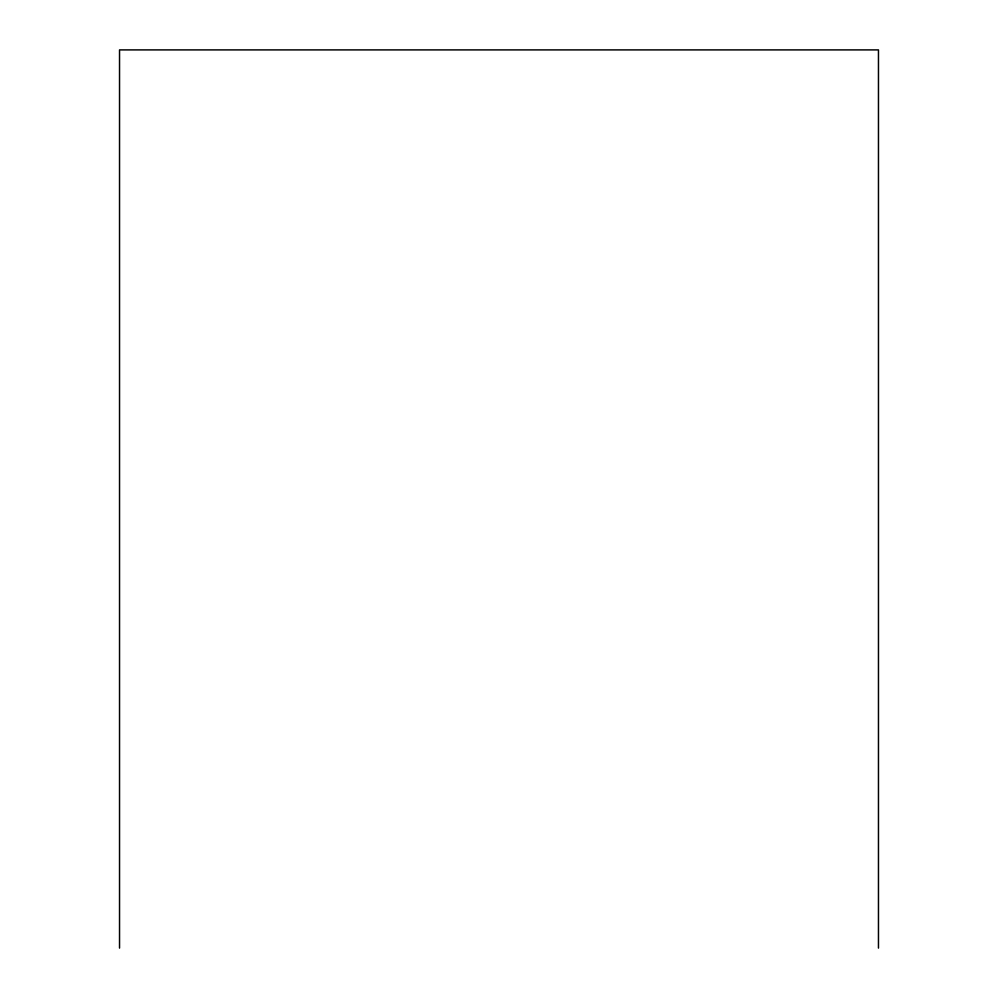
<?xml version="1.0" encoding="UTF-8"?>
<svg xmlns="http://www.w3.org/2000/svg" width="998" height="998" viewBox="0 0 998 998"><rect width="100%" height="100%" fill="white"/><g stroke="black" fill="none" stroke-linecap="round" stroke-linejoin="round"><path stroke-width="1.5" d="M878.465 948.1L878.465 49.9L119.535 49.9L119.535 948.1"/></g></svg>
